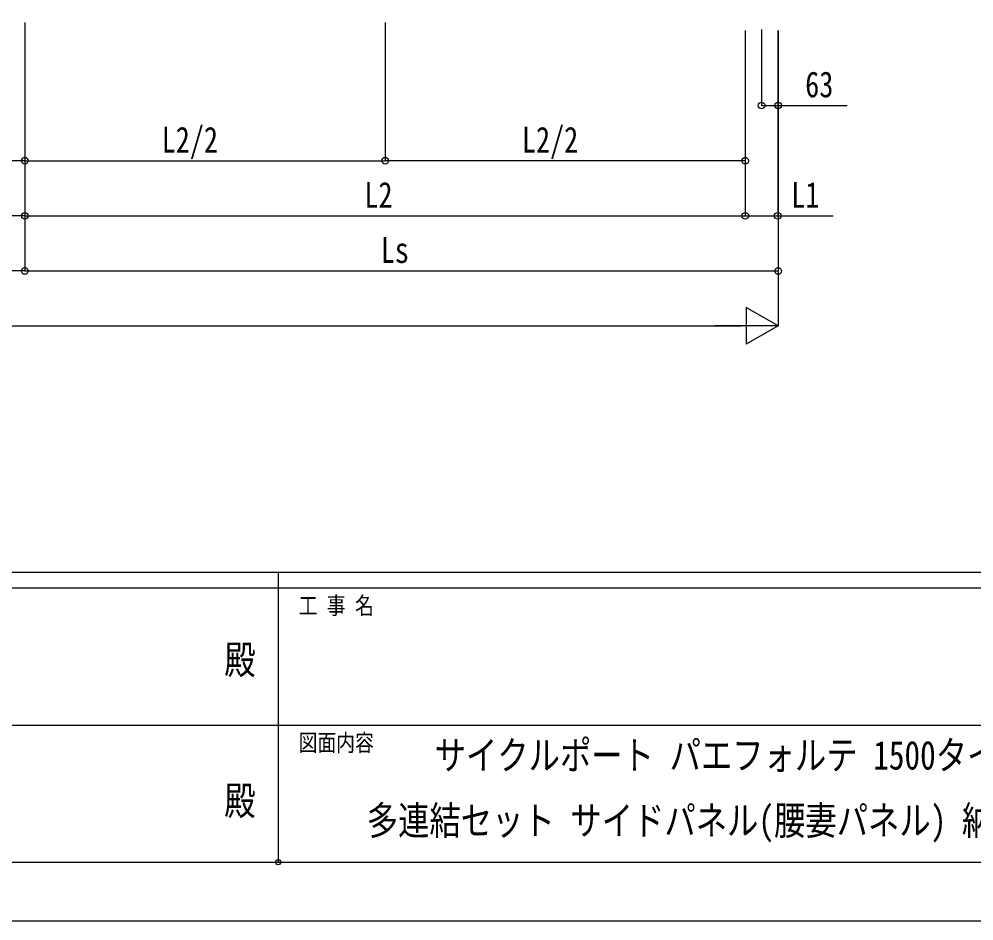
# Model space of a CAD drawing. Units: millimetres, scale not verified. Extents: x -12615 to 12615, y -8910 to 8910.
# Drawn here: x -1007 to 2651, y -8910 to -5455 of the extents above; entities that cross this region are included whole.
import ezdxf
from ezdxf.enums import TextEntityAlignment as Align

# ---------------------------------------------------------------- set-up
doc = ezdxf.new("R2010")
doc.units = ezdxf.units.MM
doc.header["$LTSCALE"] = 40
doc.header["$PDMODE"] = 32
doc.header["$PDSIZE"] = 20
for name, color, linetype in [('0-2_USER1', 3, 'Continuous'), ('0-6_YKK_D', 6, 'Continuous'), ('0-7_YKK_ZWAK', 7, 'Continuous')]:
    doc.layers.add(name, color=color, linetype=linetype)
doc.styles.add('ＭＳ ゴシック', font='')
doc.styles.get('ＭＳ ゴシック').set_extended_font_data('MS Gothic')

msp = doc.modelspace()

# ---------------------------------------------------------------- linework, layer by layer
at = {"layer": '0-6_YKK_D'}
for p, q in [((-985.1, -5468.05), (-985.1, -6421.32)), ((-985.1, -5468.05), (-985.1, -6421.32)), ((-985.1, -5469.05), (-985.1, -6210.08)), ((-985.1, -5469.05), (-985.1, -6210.08)), ((394.9, -5468.05), (394.9, -5998.84)), ((394.9, -5468.05), (394.9, -5998.84)), ((-985.1, -5499.56), (-985.1, -5998.84)), ((-985.1, -5499.56), (-985.1, -5998.84)), ((1774.9, -5499.56), (1774.9, -5998.84)), ((1774.9, -5501.25), (1774.9, -6210.08)), ((1774.9, -5502.25), (1774.9, -6210.08)), ((1837.4, -5495.54), (1837.4, -5787.6)), ((1898.9, -5498.64), (1898.9, -6210.08)), ((1900.4, -5498.64), (1900.4, -6631.79)), ((1900.4, -5789.43), (1900.4, -5785.6)), ((-985.1, -5997.84), (-2417.1, -5997.84)), ((-985.1, -5997.84), (394.9, -5997.84)), ((1774.9, -5997.84), (394.9, -5997.84)), ((1900.4, -6083.36), (1900.4, -6421.32)), ((-985.1, -6209.08), (-3849.1, -6209.08)), ((-985.1, -6209.08), (1774.9, -6209.08)), ((-985.1, -6420.32), (-3849.1, -6420.32)), ((-985.1, -6420.32), (1900.4, -6420.32)), ((1900.4, -6630.79), (1778.61, -6560.47)), ((1778.61, -6560.47), (1778.61, -6701.1)), ((-6593.98, -6630.79), (1759.77, -6630.79)), ((1900.4, -6630.79), (1656.83, -6630.79)), ((1900.4, -6630.79), (1778.61, -6701.1))]:
    msp.add_line(p, q, dxfattribs=at)
for points in [[(1837.4, -5786.6), (1900.4, -5786.6), (2164.8, -5786.6)], [(1774.9, -6209.08), (1898.9, -6209.08), (2110.9, -6209.08)]]:
    msp.add_lwpolyline(points, dxfattribs=at)
for centre in [(1837.4, -5786.6), (1900.4, -5786.6), (-985.1, -5997.84), (-985.1, -5997.84), (394.9, -5997.84), (394.9, -5997.84), (1774.9, -5997.84), (-985.1, -6209.08), (-985.1, -6209.08), (1774.9, -6209.08), (1774.9, -6209.08), (1898.9, -6209.08), (-985.1, -6420.32), (-985.1, -6420.32), (1900.4, -6420.32)]:
    msp.add_circle(centre, 12.75, dxfattribs=at)
at = {"layer": '0-7_YKK_ZWAK'}
for p, q in [((11685.06, -7575), (-11714.94, -7575)), ((-14.94, -7575), (-14.94, -8685)), ((-14.94, -7635), (-3914.94, -7635)), ((3885.06, -7635), (-14.94, -7635)), ((-3892.44, -8160), (-14.94, -8160)), ((-14.94, -8160), (3885.06, -8160)), ((-3914.94, -8685), (-14.94, -8685)), ((-14.94, -8685), (3885.06, -8685))]:
    msp.add_line(p, q, dxfattribs=at)
msp.add_lwpolyline([(-12615, -8910), (12615, -8910), (12615, 8910), (-12615, 8910)], close=True, dxfattribs=at)
msp.add_point((-14.94, -8685), dxfattribs=at)

# ---------------------------------------------------------------- texts
at = {"layer": '0-2_USER1', "style": 'ＭＳ ゴシック', "width": 0.8}
for s, p in [('サイクルポート パエフォルテ 1500タイプ', (584.76, -8363.23)), ('多連結セット サイドパネル(腰妻パネル) 納まり図', (324.76, -8613.23))]:
    msp.add_text(s, height=110, dxfattribs=at).set_placement(p, align=Align.BOTTOM_LEFT)
at = {"layer": '0-6_YKK_D', "style": 'ＭＳ ゴシック', "width": 0.8}
for s, p in [('63', (2004.4, -5784.6)), ('L2/2', (-460.7, -5996.54)), ('L2/2', (919.3, -5996.54)), ('L2', (315.7, -6207.78)), ('L1', (1951.2, -6207.78)), ('Ls', (378.45, -6419.02))]:
    msp.add_text(s, height=98.97, dxfattribs=at).set_placement(p, align=Align.BOTTOM_LEFT)
at = {"layer": '0-7_YKK_ZWAK', "style": 'ＭＳ ゴシック', "width": 0.8}
for s, height, p in [('工 事 名', 65.98, (63.81, -7755)), ('殿', 110, (-221, -7997.5)), ('図面内容', 65.98, (63.81, -8280)), ('殿', 110, (-221, -8537.5))]:
    msp.add_text(s, height=height, dxfattribs=at).set_placement(p, align=Align.BOTTOM_LEFT)

doc.saveas('drawing.dxf')
